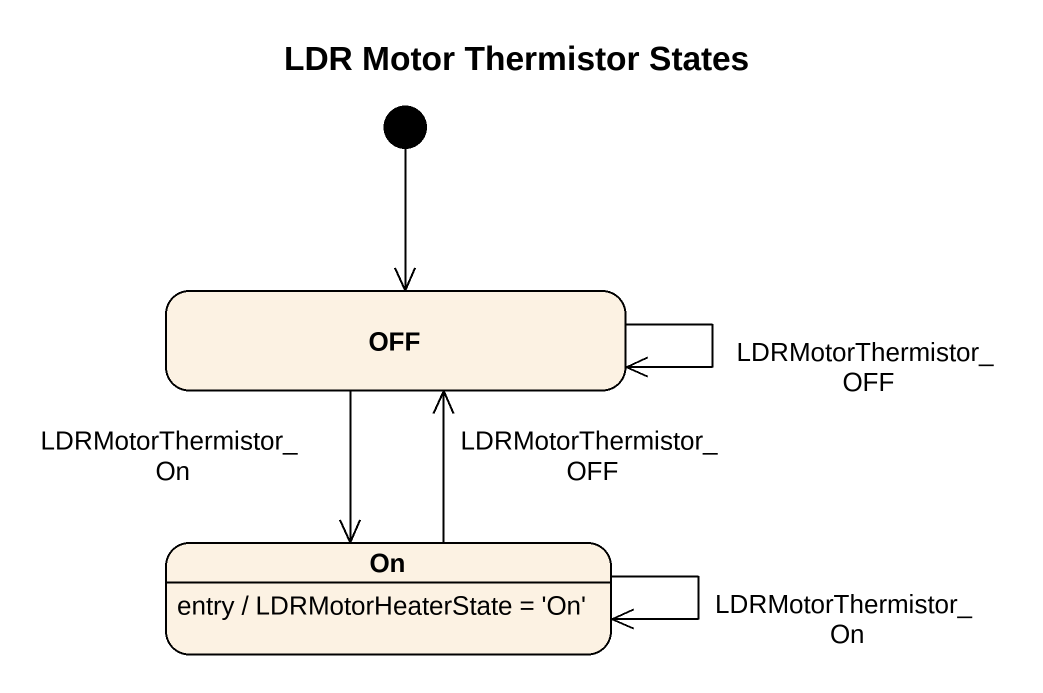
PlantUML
@startuml
title LDR Motor Thermistor States
hide empty description
state OFF
state "On" as On_
On_ : entry / LDRMotorHeaterState = 'On'
[*] --> OFF
OFF --> OFF : LDRMotorThermistor_OFF
OFF --> On_ : LDRMotorThermistor_On
On_ -up-> OFF : LDRMotorThermistor_OFF
On_ --> On_ : LDRMotorThermistor_On
@enduml
